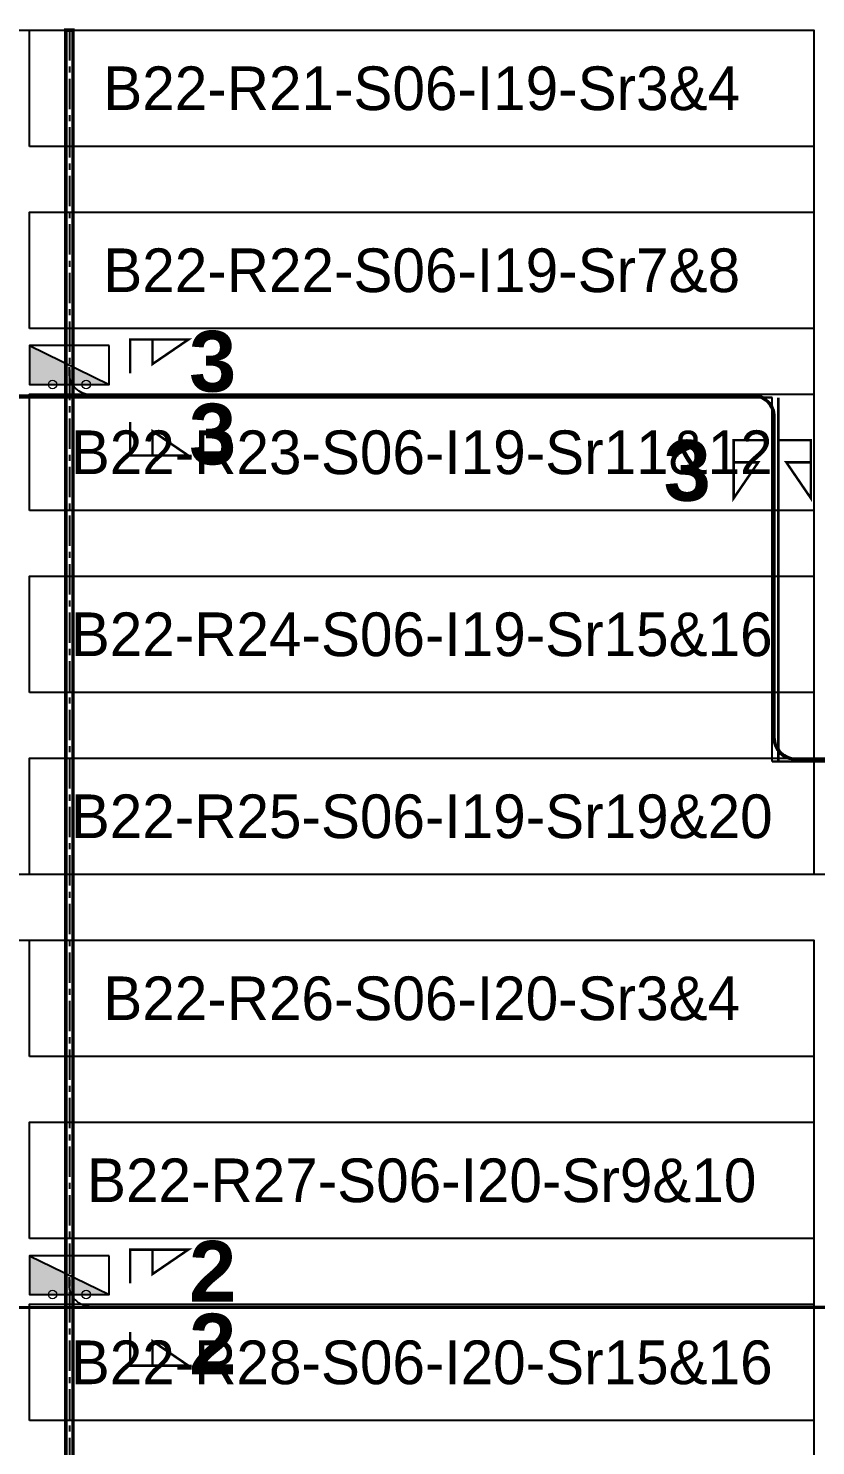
# Model space of a CAD drawing. Header units: metres. Extents: x 529751 to 530172, y 2673807 to 2674119.
# Drawn here: x 529912.7 to 529945.1, y 2673903.2 to 2673961.7 of the extents above; entities that cross this region are included whole.
import ezdxf
from ezdxf.enums import TextEntityAlignment as Align

# ---------------------------------------------------------------- set-up
doc = ezdxf.new("R2010")
doc.units = ezdxf.units.M
doc.linetypes.add('CENTER', pattern=[2, 1.25, -0.25, 0.25, -0.25])
for name, color, linetype in [('DC Trench BL-22', 40, 'Continuous'), ('E-Inverter Grouping', 2, 'Continuous'), ('Inverter Block-22', 7, 'Continuous'), ('LT Cable(AG) INV to LT Panel BL-22', 2, 'Continuous'), ('Messenger Wire Block-22 (Master Path)', 30, 'Continuous'), ('Messenger Wire Block-22 (MW Path)', 191, 'Continuous'), ('MMS Table Block-22', 8, 'Continuous'), ('Plan Line - DC BL-22', 40, 'Continuous'), ('Section Marking BL-22', 2, 'Continuous')]:
    doc.layers.add(name, color=color, linetype=linetype)
doc.layers.add('PILE', color=1, linetype='Continuous', lineweight=15)
doc.styles.add('BoldTextStyle', font='arialbd.ttf')
doc.styles.get("Standard").update_dxf_attribs({"font": 'Adani Regular.ttf'})

# ---------------------------------------------------------------- blocks, each defined once
blk = doc.blocks.new('MMS Table (32.292 x 4.788)')
at = {"color": 0}
blk.add_lwpolyline([(0, -0.002), (0, 4.786), (32.292, 4.786), (32.292, -0.002)], close=True, dxfattribs=at)
at = {"color": 7}
blk.add_attdef('ID1', text='', height=1.8, dxfattribs=at).set_placement((16.146, 2.392), align=Align.MIDDLE_CENTER)
blk = doc.blocks.new('Inverter Block')
h = blk.add_hatch(color=0)
h.dxf.hatch_style = 1
h.paths.add_polyline_path([(-1.456, 2.269), (-1.456, 0.846), (1.456, 0.846)])
at = {"color": 0}
blk.add_lwpolyline([(1.456, 2.269), (-1.456, 2.269), (-1.456, 0.846), (1.456, 0.846)], close=True, dxfattribs=at)
blk.add_lwpolyline([(-1.456, 2.269), (1.456, 0.846)], dxfattribs=at)
at = {"layer": 'PILE'}
for centre in [(-0.613, 0.846), (0.613, 0.846)]:
    blk.add_circle(centre, 0.156, dxfattribs=at)
at = {"color": 7}
blk.add_attdef('ID', (-1.456, 3.006), '', height=1.8, dxfattribs=at)

msp = doc.modelspace()

# ---------------------------------------------------------------- linework, layer by layer
at = {"layer": 'DC Trench BL-22', "color": 40, "const_width": 0.15}
msp.add_lwpolyline([(529914.539, 2673961.577), (529914.239, 2673961.577), (529914.239, 2673814.291), (529914.539, 2673814.291)], close=True, dxfattribs=at)
at = {"layer": 'E-Inverter Grouping'}
for points in [[(529945.043, 2673931.577), (529977.435, 2673931.577), (529977.435, 2673926.789), (529880.359, 2673926.789), (529880.359, 2673961.577), (529945.043, 2673961.577)], [(529945.043, 2673896.789), (529847.967, 2673896.789), (529847.967, 2673916.577), (529880.359, 2673916.577), (529880.359, 2673924.077), (529945.043, 2673924.077)]]:
    msp.add_lwpolyline(points, close=True, dxfattribs=at)
at = {"layer": 'LT Cable(AG) INV to LT Panel BL-22'}
for points in [[(529973.224, 2673951.718), (529967.83, 2673951.718, -0.121414), (529967.412, 2673951.821), (529966.054, 2673952.534, 0.121414), (529965.635, 2673952.637), (529959.227, 2673952.637, 0.414214), (529958.327, 2673951.737), (529958.327, 2673932.89, 0.008356), (529958.327, 2673932.86), (529958.35, 2673932.185, -0.008356), (529958.35, 2673932.155), (529958.35, 2673931.5), (529944.295, 2673931.5, -0.414214), (529943.395, 2673932.4), (529943.395, 2673945.6, 0.414214), (529942.495, 2673946.5), (529785.722, 2673946.5, -0.414214), (529784.822, 2673947.4), (529784.822, 2673947.69)], [(529971.283, 2673951.668), (529967.83, 2673951.668, -0.121414), (529967.412, 2673951.771), (529966.054, 2673952.484, 0.121414), (529965.635, 2673952.587), (529959.277, 2673952.587, 0.414214), (529958.377, 2673951.687), (529958.377, 2673932.891, 0.008356), (529958.377, 2673932.861), (529958.4, 2673932.185, -0.008356), (529958.4, 2673932.155), (529958.4, 2673909.85, -0.414214), (529957.5, 2673908.95), (529818.114, 2673908.95, -0.414214), (529817.214, 2673909.85), (529817.214, 2673910.19)], [(529973.224, 2673951.743), (529967.83, 2673951.743, -0.121414), (529967.412, 2673951.846), (529966.054, 2673952.559, 0.121414), (529965.635, 2673952.662), (529959.202, 2673952.662, 0.414214), (529958.302, 2673951.762), (529958.302, 2673932.89, 0.008356), (529958.302, 2673932.86), (529958.325, 2673932.184, -0.008356), (529958.325, 2673932.154), (529958.325, 2673931.525), (529944.32, 2673931.525, -0.414214), (529943.42, 2673932.425), (529943.42, 2673945.625, 0.414214), (529942.52, 2673946.525), (529850.506, 2673946.525, -0.414214), (529849.606, 2673947.425), (529849.606, 2673947.69)], [(529973.224, 2673951.768), (529967.83, 2673951.768, -0.121414), (529967.412, 2673951.871), (529966.054, 2673952.584, 0.121414), (529965.635, 2673952.687), (529959.177, 2673952.687, 0.414214), (529958.277, 2673951.787), (529958.277, 2673932.89, 0.008356), (529958.277, 2673932.86), (529958.3, 2673932.184, -0.008356), (529958.3, 2673932.154), (529958.3, 2673931.55), (529944.345, 2673931.55, -0.414214), (529943.445, 2673932.45), (529943.445, 2673945.65, 0.414214), (529942.545, 2673946.55), (529915.29, 2673946.55, -0.414214), (529914.39, 2673947.45), (529914.39, 2673947.69)], [(529973.224, 2673951.693), (529967.83, 2673951.693, -0.121414), (529967.412, 2673951.796), (529966.054, 2673952.509, 0.121414), (529965.635, 2673952.612), (529959.252, 2673952.612, 0.414214), (529958.352, 2673951.712), (529958.352, 2673932.891, 0.008356), (529958.352, 2673932.861), (529958.375, 2673932.185, -0.008356), (529958.375, 2673932.155), (529958.375, 2673909.875, -0.414214), (529957.475, 2673908.975), (529915.29, 2673908.975, -0.414214), (529914.39, 2673909.875), (529914.39, 2673910.19)]]:
    msp.add_lwpolyline(points, format="xyb", dxfattribs=at)
at = {"layer": 'Messenger Wire Block-22 (Master Path)'}
for points in [[(529783.183, 2673946.437), (529943.332, 2673946.437)], [(529943.332, 2673931.437), (529943.332, 2673946.437)], [(529943.332, 2673931.437), (529958.413, 2673931.437)], [(529815.575, 2673908.937), (529958.413, 2673908.937)]]:
    msp.add_lwpolyline(points, dxfattribs=at)
at = {"layer": 'Messenger Wire Block-22 (MW Path)', "const_width": 0.1}
for points in [[(529783.183, 2673946.437), (529943.332, 2673946.437)], [(529943.582, 2673931.437), (529943.582, 2673946.437)], [(529943.332, 2673931.437), (529958.413, 2673931.437)], [(529815.575, 2673908.937), (529958.413, 2673908.937)]]:
    msp.add_lwpolyline(points, dxfattribs=at)
at = {"layer": 'Plan Line - DC BL-22', "color": 6, "linetype": 'CENTER'}
msp.add_lwpolyline([(529914.39, 2673961.577), (529914.39, 2673814.291)], dxfattribs=at)
at = {"layer": 'Section Marking BL-22', "color": 94, "lineweight": 35, "true_color": 0x00a500, "const_width": 0.1}
for points in [[(529916.89, 2673947.437), (529916.89, 2673948.827), (529919.29, 2673948.827), (529917.81, 2673947.817), (529917.81, 2673948.827)], [(529916.89, 2673945.437), (529916.89, 2673944.047), (529919.29, 2673944.047), (529917.81, 2673945.057), (529917.81, 2673944.047)], [(529943.132, 2673944.687), (529941.742, 2673944.687), (529941.742, 2673942.287), (529942.752, 2673943.767), (529941.742, 2673943.767)], [(529943.532, 2673944.687), (529944.922, 2673944.687), (529944.922, 2673942.287), (529943.912, 2673943.767), (529944.922, 2673943.767)], [(529916.89, 2673909.937), (529916.89, 2673911.327), (529919.29, 2673911.327), (529917.81, 2673910.317), (529917.81, 2673911.327)], [(529916.89, 2673907.937), (529916.89, 2673906.547), (529919.29, 2673906.547), (529917.81, 2673907.557), (529917.81, 2673906.547)]]:
    msp.add_lwpolyline(points, dxfattribs=at)

# ---------------------------------------------------------------- block references
at = {"layer": 'Inverter Block-22'}
ref = msp.add_blockref('Inverter Block', (529914.39, 2673946.025), dxfattribs=dict(at, xscale=1.124999999976148, yscale=1.124999999976148, zscale=1.124999999976148))
ref.add_attrib('ID', 'B22-I19-ASB04', (529891.356, 2673946.952), dxfattribs={"layer": '0', "color": 7, "height": 2.025})
ref = msp.add_blockref('Inverter Block', (529914.39, 2673908.525), dxfattribs=dict(at, xscale=1.124999999976148, yscale=1.124999999976148, zscale=1.124999999976148))
ref.add_attrib('ID', 'B22-I20-ASB04', (529891.356, 2673909.452), dxfattribs={"layer": '0', "color": 7, "height": 2.025})
at = {"layer": 'MMS Table Block-22'}
for p, values in [((529912.751, 2673956.791), {'ID1': 'B22-R21-S06-I19-Sr3&4'}), ((529912.751, 2673949.291), {'ID1': 'B22-R22-S06-I19-Sr7&8'}), ((529912.751, 2673941.791), {'ID1': 'B22-R23-S06-I19-Sr11&12'}), ((529912.751, 2673934.291), {'ID1': 'B22-R24-S06-I19-Sr15&16'}), ((529912.751, 2673926.791), {'ID1': 'B22-R25-S06-I19-Sr19&20'}), ((529912.751, 2673919.291), {'ID1': 'B22-R26-S06-I20-Sr3&4'}), ((529912.751, 2673911.791), {'ID1': 'B22-R27-S06-I20-Sr9&10'}), ((529912.751, 2673904.291), {'ID1': 'B22-R28-S06-I20-Sr15&16'})]:
    msp.add_blockref('MMS Table (32.292 x 4.788)', p, dxfattribs=at).add_auto_attribs(values)

# ---------------------------------------------------------------- texts
at = {"layer": 'Section Marking BL-22', "color": 94, "true_color": 0x00a500, "style": 'BoldTextStyle'}
for s, p in [('3', (529920.29, 2673947.937)), ('3', (529920.29, 2673944.937)), ('3', (529939.832, 2673943.437)), ('2', (529920.29, 2673910.437)), ('2', (529920.29, 2673907.437))]:
    msp.add_text(s, height=2.5, dxfattribs=at).set_placement(p, align=Align.MIDDLE_CENTER)

doc.saveas('drawing.dxf')
